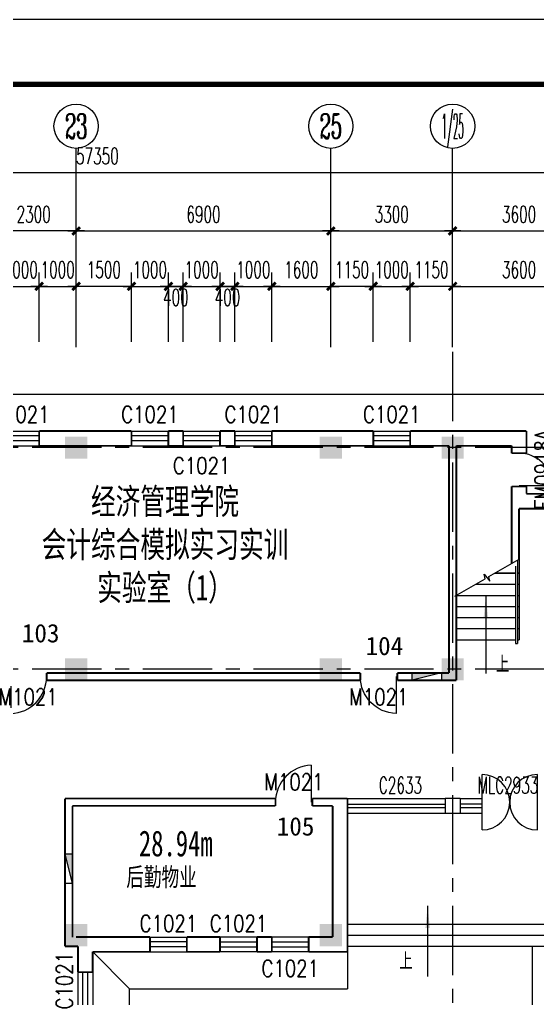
# Model space of a CAD drawing. Extents: x 2719331 to 3465925, y -270324 to -167476.
# Drawn here: x 2786752 to 2800781, y -193979 to -167476 of the extents above; entities that cross this region are included whole.
import ezdxf
from ezdxf.enums import TextEntityAlignment as Align

# ---------------------------------------------------------------- set-up
doc = ezdxf.new("R2010")
doc.units = 0
doc.header["$LTSCALE"] = 1500
doc.header["$MEASUREMENT"] = 0
doc.linetypes.add('CENTER', pattern=[2, 1.25, -0.25, 0.25, -0.25])
doc.layers.get('0').update_dxf_attribs({"linetype": 'CONTINUOUS', "lineweight": 0})
doc.layers.get('DEFPOINTS').update_dxf_attribs({"linetype": 'CONTINUOUS', "lineweight": 5})
for name, color, linetype, lineweight in [('AXIS', 7, 'CONTINUOUS', 5), ('AXIS_TEXT', 7, 'CONTINUOUS', 5), ('COLUMN', 7, 'CONTINUOUS', 5), ('DOTE', 7, 'CENTER', 5), ('P-S-TEXT', 7, 'CONTINUOUS', 5), ('PUB_DIM', 250, 'CONTINUOUS', 5), ('STAIR', 7, 'CONTINUOUS', 5), ('WALL', 7, 'CONTINUOUS', 5), ('WINDOW', 7, 'CONTINUOUS', 5), ('WINDOW_TEXT', 7, 'CONTINUOUS', 5), ('我的', 7, 'CONTINUOUS', 5), ('散水', 7, 'CONTINUOUS', 5), ('消火栓', 7, 'CONTINUOUS', 5)]:
    doc.layers.add(name, color=color, linetype=linetype, lineweight=lineweight)
doc.layers.add('中文', color=4, linetype='CONTINUOUS')
doc.layers.add('地面', color=250, linetype='CONTINUOUS')
doc.styles.add('_SIMPLEX', font='SIMPLEX.shx', dxfattribs={"width": 0.6})
doc.styles.add('COMPLEX', font='COMPLEX')
doc.styles.add('DIM_FONT', font='romans.shx', dxfattribs={"width": 0.6})
doc.styles.add('H1', font='romans.shx', dxfattribs={"width": 1.2, "bigfont": 'hztxt.shx'})
doc.styles.add('HZ4', font='SimSun.ttf', dxfattribs={"width": 0.7, "height": 700})
doc.styles.add('SIMPLEX', font='SIMPLEX.SHX', dxfattribs={"width": 0.6})
doc.styles.get("Standard").update_dxf_attribs({"font": 'SIMHEI.TTF', "height": 1.2})
doc.dimstyles.new('DIMN150', dxfattribs={"dimscale": 1.5, "dimtxt": 300, "dimasz": 1, "dimexe": 250, "dimexo": 300, "dimgap": 150, "dimtad": 1, "dimdec": 0, "dimdsep": 46, "dimtxsty": 'DIM_FONT', "dimblk": '_DIMX', "dimcen": 2.5, "dimdle": 0.3, "dimclrd": 7, "dimclre": 256, "dimclrt": 256, "dimadec": 0, "dimazin": 0, "dimtfac": 1, "dimtdec": 0, "dimtix": 1, "dimtmove": 2, "dimatfit": 3, "dimldrblk": '_DIMX', "dimfxl": 1, "dimtvp": 1, "dimtolj": 1, "dimtzin": 0, "dimlwd": -1, "dimlwe": -1, "dimarcsym": 0})

# ---------------------------------------------------------------- blocks, each defined once
blk = doc.blocks.new('_AXISO')
blk.add_circle((0, 0), 0.5)
at = {"layer": 'AXIS_TEXT', "style": 'COMPLEX', "width": 1.041667}
blk.add_attdef('A', text='', height=0.56, dxfattribs=at).set_placement((-0.25, -0.28), (0.25, -0.28), align=Align.FIT)
blk = doc.blocks.new('_DIMX')
blk.add_line((-150, 0), (150, 0))
at = {"const_width": 50}
blk.add_lwpolyline([(-70, -70), (70, 70)], dxfattribs=at)
blk = doc.blocks.new('*D1921')
at = {"layer": 'DEFPOINTS', "color": 0, "lineweight": 25}
for p in [(2795184, -173199), (2788284, -176349), (2795184, -176349)]:
    blk.add_point(p, dxfattribs=at)
at = {"layer": '我的'}
for p, q in [((2788284, -175899), (2788284, -172824)), ((2795184, -175899), (2795184, -172824))]:
    blk.add_line(p, q, dxfattribs=at)
at = {"layer": '我的', "color": 7}
blk.add_line((2788286, -173199), (2795183, -173199), dxfattribs=at)
at = {"layer": '我的', "color": 7, "xscale": 1.5, "yscale": 1.5, "zscale": 1.5, "rotation": 180}
blk.add_blockref('_DIMX', (2788284, -173199), dxfattribs=at)
at = {"layer": '我的', "color": 7, "xscale": 1.5, "yscale": 1.5, "zscale": 1.5}
blk.add_blockref('_DIMX', (2795184, -173199), dxfattribs=at)
at = {"layer": '我的', "lineweight": 0, "insert": (2791734, -172749), "char_height": 450, "attachment_point": 5, "style": 'DIM_FONT'}
blk.add_mtext('\\A1;6900', dxfattribs=at)
blk = doc.blocks.new('*D1922')
at = {"layer": 'DEFPOINTS', "color": 0, "lineweight": 25}
for p in [(2798484, -173199), (2795184, -176349), (2798484, -176349)]:
    blk.add_point(p, dxfattribs=at)
at = {"layer": '我的'}
for p, q in [((2795184, -175899), (2795184, -172824)), ((2798484, -175899), (2798484, -172824))]:
    blk.add_line(p, q, dxfattribs=at)
at = {"layer": '我的', "color": 7}
blk.add_line((2795186, -173199), (2798483, -173199), dxfattribs=at)
at = {"layer": '我的', "color": 7, "xscale": 1.5, "yscale": 1.5, "zscale": 1.5, "rotation": 180}
blk.add_blockref('_DIMX', (2795184, -173199), dxfattribs=at)
at = {"layer": '我的', "color": 7, "xscale": 1.5, "yscale": 1.5, "zscale": 1.5}
blk.add_blockref('_DIMX', (2798484, -173199), dxfattribs=at)
at = {"layer": '我的', "lineweight": 0, "insert": (2796834, -172749), "char_height": 450, "attachment_point": 5, "style": 'DIM_FONT'}
blk.add_mtext('\\A1;3300', dxfattribs=at)
blk = doc.blocks.new('*D1925')
at = {"layer": 'DEFPOINTS', "color": 0, "lineweight": 25}
for p in [(2802084, -173199), (2798484, -176349), (2802084, -176349)]:
    blk.add_point(p, dxfattribs=at)
at = {"layer": '我的'}
for p, q in [((2798484, -175899), (2798484, -172824)), ((2802084, -175899), (2802084, -172824))]:
    blk.add_line(p, q, dxfattribs=at)
at = {"layer": '我的', "color": 7}
blk.add_line((2798486, -173199), (2802083, -173199), dxfattribs=at)
at = {"layer": '我的', "color": 7, "xscale": 1.5, "yscale": 1.5, "zscale": 1.5, "rotation": 180}
blk.add_blockref('_DIMX', (2798484, -173199), dxfattribs=at)
at = {"layer": '我的', "color": 7, "xscale": 1.5, "yscale": 1.5, "zscale": 1.5}
blk.add_blockref('_DIMX', (2802084, -173199), dxfattribs=at)
at = {"layer": '我的', "lineweight": 0, "insert": (2800284, -172749), "char_height": 450, "attachment_point": 5, "style": 'DIM_FONT'}
blk.add_mtext('\\A1;3600', dxfattribs=at)
blk = doc.blocks.new('*D1929')
at = {"layer": 'DEFPOINTS', "color": 0, "lineweight": 25}
for p in [(2817534, -171620), (2817534, -175965), (2760184, -176190)]:
    blk.add_point(p, dxfattribs=at)
at = {"layer": '我的'}
for p, q in [((2760184, -175740), (2760184, -171245)), ((2817534, -175515), (2817534, -171245))]:
    blk.add_line(p, q, dxfattribs=at)
at = {"layer": '我的', "color": 7}
blk.add_line((2760186, -171620), (2817533, -171620), dxfattribs=at)
at = {"layer": '我的', "color": 7, "xscale": 1.5, "yscale": 1.5, "zscale": 1.5, "rotation": 180}
blk.add_blockref('_DIMX', (2760184, -171620), dxfattribs=at)
at = {"layer": '我的', "color": 7, "xscale": 1.5, "yscale": 1.5, "zscale": 1.5}
blk.add_blockref('_DIMX', (2817534, -171620), dxfattribs=at)
at = {"layer": '我的', "lineweight": 0, "insert": (2788859, -171170), "char_height": 450, "attachment_point": 5, "style": 'DIM_FONT'}
blk.add_mtext('\\A1;57350', dxfattribs=at)
blk = doc.blocks.new('_FZH')
blk.add_solid([(0.5, -0.5), (-0.5, -0.5), (0.5, 0.5), (-0.5, 0.5)])
blk = doc.blocks.new('_ARROW')
blk.add_solid([(0, 0), (-1, 0.1), (-1, -0.1)])
blk = doc.blocks.new('M_A2ZXL')
blk.add_line((-0.472, 0), (-0.472, -1))
blk.add_arc((-0.5, 0), 1, 271.6231, 0)
blk = doc.blocks.new('_WBLK')
for p, q in [((-0.5, 0.5), (0.5, 0.5)), ((0.5, 0.167), (-0.5, 0.167)), ((0.5, -0.167), (-0.5, -0.167)), ((-0.5, -0.5), (0.5, -0.5))]:
    blk.add_line(p, q)
at = {"layer": 'WINDOW_TEXT', "style": 'SIMPLEX', "flags": 9}
blk.add_attdef('A', text='', height=1, dxfattribs=at).set_placement((0, 1.5), align=Align.MIDDLE)
blk = doc.blocks.new('*D903')
at = {"layer": 'DEFPOINTS', "color": 0, "lineweight": 25}
for p in [(2787284, -174699), (2786284, -176649), (2787284, -176649)]:
    blk.add_point(p, dxfattribs=at)
at = {"layer": '我的'}
for p, q in [((2786284, -176199), (2786284, -174324)), ((2787284, -176199), (2787284, -174324))]:
    blk.add_line(p, q, dxfattribs=at)
at = {"layer": '我的', "color": 7}
for p, q in [((2786283, -174699), (2786281, -174699)), ((2786284, -174699), (2787284, -174699)), ((2787286, -174699), (2787287, -174699))]:
    blk.add_line(p, q, dxfattribs=at)
at = {"layer": '我的', "color": 7, "xscale": 1.5, "yscale": 1.5, "zscale": 1.5}
blk.add_blockref('_DIMX', (2786284, -174699), dxfattribs=at)
at = {"layer": '我的', "color": 7, "xscale": 1.5, "yscale": 1.5, "zscale": 1.5, "rotation": 180}
blk.add_blockref('_DIMX', (2787284, -174699), dxfattribs=at)
at = {"layer": '我的', "lineweight": 0, "insert": (2786784, -174249), "char_height": 450, "attachment_point": 5, "style": 'DIM_FONT'}
blk.add_mtext('\\A1;1000', dxfattribs=at)
blk = doc.blocks.new('*D904')
at = {"layer": 'DEFPOINTS', "color": 0, "lineweight": 25}
for p in [(2788284, -174699), (2787284, -176649), (2788284, -176649)]:
    blk.add_point(p, dxfattribs=at)
at = {"layer": '我的'}
for p, q in [((2787284, -176199), (2787284, -174324)), ((2788284, -176199), (2788284, -174324))]:
    blk.add_line(p, q, dxfattribs=at)
at = {"layer": '我的', "color": 7}
for p, q in [((2787283, -174699), (2787281, -174699)), ((2787284, -174699), (2788284, -174699)), ((2788286, -174699), (2788287, -174699))]:
    blk.add_line(p, q, dxfattribs=at)
at = {"layer": '我的', "color": 7, "xscale": 1.5, "yscale": 1.5, "zscale": 1.5}
blk.add_blockref('_DIMX', (2787284, -174699), dxfattribs=at)
at = {"layer": '我的', "color": 7, "xscale": 1.5, "yscale": 1.5, "zscale": 1.5, "rotation": 180}
blk.add_blockref('_DIMX', (2788284, -174699), dxfattribs=at)
at = {"layer": '我的', "lineweight": 0, "insert": (2787784, -174249), "char_height": 450, "attachment_point": 5, "style": 'DIM_FONT'}
blk.add_mtext('\\A1;1000', dxfattribs=at)
blk = doc.blocks.new('*D905')
at = {"layer": 'DEFPOINTS', "color": 0, "lineweight": 25}
for p in [(2790784, -174699), (2789784, -176649), (2790784, -176649)]:
    blk.add_point(p, dxfattribs=at)
at = {"layer": '我的'}
for p, q in [((2789784, -176199), (2789784, -174324)), ((2790784, -176199), (2790784, -174324))]:
    blk.add_line(p, q, dxfattribs=at)
at = {"layer": '我的', "color": 7}
for p, q in [((2789783, -174699), (2789781, -174699)), ((2789784, -174699), (2790784, -174699)), ((2790786, -174699), (2790787, -174699))]:
    blk.add_line(p, q, dxfattribs=at)
at = {"layer": '我的', "color": 7, "xscale": 1.5, "yscale": 1.5, "zscale": 1.5}
blk.add_blockref('_DIMX', (2789784, -174699), dxfattribs=at)
at = {"layer": '我的', "color": 7, "xscale": 1.5, "yscale": 1.5, "zscale": 1.5, "rotation": 180}
blk.add_blockref('_DIMX', (2790784, -174699), dxfattribs=at)
at = {"layer": '我的', "lineweight": 0, "insert": (2790284, -174249), "char_height": 450, "attachment_point": 5, "style": 'DIM_FONT'}
blk.add_mtext('\\A1;1000', dxfattribs=at)
blk = doc.blocks.new('*D906')
at = {"layer": 'DEFPOINTS', "color": 0, "lineweight": 25}
for p in [(2791184, -174699), (2790784, -176649), (2791184, -176649)]:
    blk.add_point(p, dxfattribs=at)
at = {"layer": '我的'}
for p, q in [((2790784, -176199), (2790784, -174324)), ((2791184, -176199), (2791184, -174324))]:
    blk.add_line(p, q, dxfattribs=at)
at = {"layer": '我的', "color": 7}
for p, q in [((2790783, -174699), (2790781, -174699)), ((2790784, -174699), (2791184, -174699)), ((2791186, -174699), (2791187, -174699))]:
    blk.add_line(p, q, dxfattribs=at)
at = {"layer": '我的', "color": 7, "xscale": 1.5, "yscale": 1.5, "zscale": 1.5}
blk.add_blockref('_DIMX', (2790784, -174699), dxfattribs=at)
at = {"layer": '我的', "color": 7, "xscale": 1.5, "yscale": 1.5, "zscale": 1.5, "rotation": 180}
blk.add_blockref('_DIMX', (2791184, -174699), dxfattribs=at)
at = {"layer": '我的', "lineweight": 0, "insert": (2790984, -174999), "char_height": 450, "attachment_point": 5, "style": 'DIM_FONT'}
blk.add_mtext('\\A1;400', dxfattribs=at)
blk = doc.blocks.new('*D907')
at = {"layer": 'DEFPOINTS', "color": 0, "lineweight": 25}
for p in [(2792184, -174699), (2791184, -176649), (2792184, -176649)]:
    blk.add_point(p, dxfattribs=at)
at = {"layer": '我的'}
for p, q in [((2791184, -176199), (2791184, -174324)), ((2792184, -176199), (2792184, -174324))]:
    blk.add_line(p, q, dxfattribs=at)
at = {"layer": '我的', "color": 7}
for p, q in [((2791183, -174699), (2791181, -174699)), ((2791184, -174699), (2792184, -174699)), ((2792186, -174699), (2792187, -174699))]:
    blk.add_line(p, q, dxfattribs=at)
at = {"layer": '我的', "color": 7, "xscale": 1.5, "yscale": 1.5, "zscale": 1.5}
blk.add_blockref('_DIMX', (2791184, -174699), dxfattribs=at)
at = {"layer": '我的', "color": 7, "xscale": 1.5, "yscale": 1.5, "zscale": 1.5, "rotation": 180}
blk.add_blockref('_DIMX', (2792184, -174699), dxfattribs=at)
at = {"layer": '我的', "lineweight": 0, "insert": (2791684, -174249), "char_height": 450, "attachment_point": 5, "style": 'DIM_FONT'}
blk.add_mtext('\\A1;1000', dxfattribs=at)
blk = doc.blocks.new('*D908')
at = {"layer": 'DEFPOINTS', "color": 0, "lineweight": 25}
for p in [(2792584, -174699), (2792184, -176649), (2792584, -176649)]:
    blk.add_point(p, dxfattribs=at)
at = {"layer": '我的'}
for p, q in [((2792184, -176199), (2792184, -174324)), ((2792584, -176199), (2792584, -174324))]:
    blk.add_line(p, q, dxfattribs=at)
at = {"layer": '我的', "color": 7}
for p, q in [((2792183, -174699), (2792181, -174699)), ((2792184, -174699), (2792584, -174699)), ((2792586, -174699), (2792587, -174699))]:
    blk.add_line(p, q, dxfattribs=at)
at = {"layer": '我的', "color": 7, "xscale": 1.5, "yscale": 1.5, "zscale": 1.5}
blk.add_blockref('_DIMX', (2792184, -174699), dxfattribs=at)
at = {"layer": '我的', "color": 7, "xscale": 1.5, "yscale": 1.5, "zscale": 1.5, "rotation": 180}
blk.add_blockref('_DIMX', (2792584, -174699), dxfattribs=at)
at = {"layer": '我的', "lineweight": 0, "insert": (2792384, -174999), "char_height": 450, "attachment_point": 5, "style": 'DIM_FONT'}
blk.add_mtext('\\A1;400', dxfattribs=at)
blk = doc.blocks.new('*D909')
at = {"layer": 'DEFPOINTS', "color": 0, "lineweight": 25}
for p in [(2793584, -174699), (2792584, -176649), (2793584, -176649)]:
    blk.add_point(p, dxfattribs=at)
at = {"layer": '我的'}
for p, q in [((2792584, -176199), (2792584, -174324)), ((2793584, -176199), (2793584, -174324))]:
    blk.add_line(p, q, dxfattribs=at)
at = {"layer": '我的', "color": 7}
for p, q in [((2792583, -174699), (2792581, -174699)), ((2792584, -174699), (2793584, -174699)), ((2793586, -174699), (2793587, -174699))]:
    blk.add_line(p, q, dxfattribs=at)
at = {"layer": '我的', "color": 7, "xscale": 1.5, "yscale": 1.5, "zscale": 1.5}
blk.add_blockref('_DIMX', (2792584, -174699), dxfattribs=at)
at = {"layer": '我的', "color": 7, "xscale": 1.5, "yscale": 1.5, "zscale": 1.5, "rotation": 180}
blk.add_blockref('_DIMX', (2793584, -174699), dxfattribs=at)
at = {"layer": '我的', "lineweight": 0, "insert": (2793084, -174249), "char_height": 450, "attachment_point": 5, "style": 'DIM_FONT'}
blk.add_mtext('\\A1;1000', dxfattribs=at)
blk = doc.blocks.new('*D910')
at = {"layer": 'DEFPOINTS', "color": 0, "lineweight": 25}
for p in [(2795184, -174699), (2793584, -176649), (2795184, -176649)]:
    blk.add_point(p, dxfattribs=at)
at = {"layer": '我的'}
for p, q in [((2793584, -176199), (2793584, -174324)), ((2795184, -176199), (2795184, -174324))]:
    blk.add_line(p, q, dxfattribs=at)
at = {"layer": '我的', "color": 7}
blk.add_line((2793586, -174699), (2795183, -174699), dxfattribs=at)
at = {"layer": '我的', "color": 7, "xscale": 1.5, "yscale": 1.5, "zscale": 1.5, "rotation": 180}
blk.add_blockref('_DIMX', (2793584, -174699), dxfattribs=at)
at = {"layer": '我的', "color": 7, "xscale": 1.5, "yscale": 1.5, "zscale": 1.5}
blk.add_blockref('_DIMX', (2795184, -174699), dxfattribs=at)
at = {"layer": '我的', "lineweight": 0, "insert": (2794384, -174249), "char_height": 450, "attachment_point": 5, "style": 'DIM_FONT'}
blk.add_mtext('\\A1;1600', dxfattribs=at)
blk = doc.blocks.new('*D911')
at = {"layer": 'DEFPOINTS', "color": 0, "lineweight": 25}
for p in [(2797334, -174699), (2796334, -176649), (2797334, -176649)]:
    blk.add_point(p, dxfattribs=at)
at = {"layer": '我的'}
for p, q in [((2796334, -176199), (2796334, -174324)), ((2797334, -176199), (2797334, -174324))]:
    blk.add_line(p, q, dxfattribs=at)
at = {"layer": '我的', "color": 7}
for p, q in [((2796333, -174699), (2796331, -174699)), ((2796334, -174699), (2797334, -174699)), ((2797336, -174699), (2797337, -174699))]:
    blk.add_line(p, q, dxfattribs=at)
at = {"layer": '我的', "color": 7, "xscale": 1.5, "yscale": 1.5, "zscale": 1.5}
blk.add_blockref('_DIMX', (2796334, -174699), dxfattribs=at)
at = {"layer": '我的', "color": 7, "xscale": 1.5, "yscale": 1.5, "zscale": 1.5, "rotation": 180}
blk.add_blockref('_DIMX', (2797334, -174699), dxfattribs=at)
at = {"layer": '我的', "lineweight": 0, "insert": (2796834, -174249), "char_height": 450, "attachment_point": 5, "style": 'DIM_FONT'}
blk.add_mtext('\\A1;1000', dxfattribs=at)
blk = doc.blocks.new('*D912')
at = {"layer": 'DEFPOINTS', "color": 0, "lineweight": 25}
for p in [(2802084, -174699), (2798484, -176649), (2802084, -176649)]:
    blk.add_point(p, dxfattribs=at)
at = {"layer": '我的'}
for p, q in [((2798484, -176199), (2798484, -174324)), ((2802084, -176199), (2802084, -174324))]:
    blk.add_line(p, q, dxfattribs=at)
at = {"layer": '我的', "color": 7}
blk.add_line((2798486, -174699), (2802083, -174699), dxfattribs=at)
at = {"layer": '我的', "color": 7, "xscale": 1.5, "yscale": 1.5, "zscale": 1.5, "rotation": 180}
blk.add_blockref('_DIMX', (2798484, -174699), dxfattribs=at)
at = {"layer": '我的', "color": 7, "xscale": 1.5, "yscale": 1.5, "zscale": 1.5}
blk.add_blockref('_DIMX', (2802084, -174699), dxfattribs=at)
at = {"layer": '我的', "lineweight": 0, "insert": (2800284, -174249), "char_height": 450, "attachment_point": 5, "style": 'DIM_FONT'}
blk.add_mtext('\\A1;3600', dxfattribs=at)
blk = doc.blocks.new('A$C68C06AB7')
at = {"layer": '消火栓'}
blk.add_hatch(color=256, dxfattribs=at).paths.add_polyline_path([(800, 200), (0, 200), (800, 0)])
blk.add_line((0, 200), (800, 0), dxfattribs=at)
blk.add_lwpolyline([(0, 200), (0, 0), (800, 0), (800, 200)], close=True, dxfattribs=at)
blk = doc.blocks.new('*D1483')
at = {"layer": 'DEFPOINTS', "color": 0, "lineweight": 25}
for p in [(2788284, -174699), (2788284, -176649), (2789784, -176649)]:
    blk.add_point(p, dxfattribs=at)
at = {"layer": '我的'}
for p, q in [((2788284, -176199), (2788284, -174324)), ((2789784, -176199), (2789784, -174324))]:
    blk.add_line(p, q, dxfattribs=at)
at = {"layer": '我的', "color": 7}
blk.add_line((2789783, -174699), (2788286, -174699), dxfattribs=at)
at = {"layer": '我的', "color": 7, "xscale": 1.5, "yscale": 1.5, "zscale": 1.5, "rotation": 180}
blk.add_blockref('_DIMX', (2788284, -174699), dxfattribs=at)
at = {"layer": '我的', "color": 7, "xscale": 1.5, "yscale": 1.5, "zscale": 1.5}
blk.add_blockref('_DIMX', (2789784, -174699), dxfattribs=at)
at = {"layer": '我的', "lineweight": 0, "insert": (2789034, -174249), "char_height": 450, "attachment_point": 5, "style": 'DIM_FONT'}
blk.add_mtext('\\A1;1500', dxfattribs=at)
blk = doc.blocks.new('*D1484')
at = {"layer": 'DEFPOINTS', "color": 0, "lineweight": 25}
for p in [(2795184, -174699), (2795184, -176649), (2796334, -176649)]:
    blk.add_point(p, dxfattribs=at)
at = {"layer": '我的'}
for p, q in [((2795184, -176199), (2795184, -174324)), ((2796334, -176199), (2796334, -174324))]:
    blk.add_line(p, q, dxfattribs=at)
at = {"layer": '我的', "color": 7}
for p, q in [((2795183, -174699), (2795181, -174699)), ((2796334, -174699), (2795184, -174699)), ((2796336, -174699), (2796337, -174699))]:
    blk.add_line(p, q, dxfattribs=at)
at = {"layer": '我的', "color": 7, "xscale": 1.5, "yscale": 1.5, "zscale": 1.5}
blk.add_blockref('_DIMX', (2795184, -174699), dxfattribs=at)
at = {"layer": '我的', "color": 7, "xscale": 1.5, "yscale": 1.5, "zscale": 1.5, "rotation": 180}
blk.add_blockref('_DIMX', (2796334, -174699), dxfattribs=at)
at = {"layer": '我的', "lineweight": 0, "insert": (2795759, -174249), "char_height": 450, "attachment_point": 5, "style": 'DIM_FONT'}
blk.add_mtext('\\A1;1150', dxfattribs=at)
blk = doc.blocks.new('*D1485')
at = {"layer": 'DEFPOINTS', "color": 0, "lineweight": 25}
for p in [(2797334, -174699), (2797334, -176649), (2798484, -176649)]:
    blk.add_point(p, dxfattribs=at)
at = {"layer": '我的'}
for p, q in [((2797334, -176199), (2797334, -174324)), ((2798484, -176199), (2798484, -174324))]:
    blk.add_line(p, q, dxfattribs=at)
at = {"layer": '我的', "color": 7}
for p, q in [((2797333, -174699), (2797331, -174699)), ((2798484, -174699), (2797334, -174699)), ((2798486, -174699), (2798487, -174699))]:
    blk.add_line(p, q, dxfattribs=at)
at = {"layer": '我的', "color": 7, "xscale": 1.5, "yscale": 1.5, "zscale": 1.5}
blk.add_blockref('_DIMX', (2797334, -174699), dxfattribs=at)
at = {"layer": '我的', "color": 7, "xscale": 1.5, "yscale": 1.5, "zscale": 1.5, "rotation": 180}
blk.add_blockref('_DIMX', (2798484, -174699), dxfattribs=at)
at = {"layer": '我的', "lineweight": 0, "insert": (2797909, -174249), "char_height": 450, "attachment_point": 5, "style": 'DIM_FONT'}
blk.add_mtext('\\A1;1150', dxfattribs=at)
blk = doc.blocks.new('*D1491')
at = {"layer": 'DEFPOINTS', "color": 0, "lineweight": 25}
for p in [(2785984, -173199), (2785984, -176349), (2788284, -176349)]:
    blk.add_point(p, dxfattribs=at)
at = {"layer": '我的'}
for p, q in [((2785984, -175899), (2785984, -172824)), ((2788284, -175899), (2788284, -172824))]:
    blk.add_line(p, q, dxfattribs=at)
at = {"layer": '我的', "color": 7}
blk.add_line((2788283, -173199), (2785986, -173199), dxfattribs=at)
at = {"layer": '我的', "color": 7, "xscale": 1.5, "yscale": 1.5, "zscale": 1.5, "rotation": 180}
blk.add_blockref('_DIMX', (2785984, -173199), dxfattribs=at)
at = {"layer": '我的', "color": 7, "xscale": 1.5, "yscale": 1.5, "zscale": 1.5}
blk.add_blockref('_DIMX', (2788284, -173199), dxfattribs=at)
at = {"layer": '我的', "lineweight": 0, "insert": (2787134, -172749), "char_height": 450, "attachment_point": 5, "style": 'DIM_FONT'}
blk.add_mtext('\\A1;2300', dxfattribs=at)

msp = doc.modelspace()

# ---------------------------------------------------------------- linework, layer by layer
at = {"lineweight": 0}
for p, q in [((2799281.1, -189416.3), (2799281.1, -187916.3)), ((2800781.1, -189416.3), (2800781.1, -187916.3)), ((2795634, -188566.3), (2798284, -188566.3)), ((2798284, -188728.7), (2795634, -188728.7)), ((2798284, -188818.3), (2795634, -188818.3)), ((2795634, -188966.3), (2798284, -188966.3))]:
    msp.add_line(p, q, dxfattribs=at)
for centre, start, end in [((2799281.1, -188666.3), 270, 90), ((2800781.1, -188666.3), 90, 270)]:
    msp.add_arc(centre, 750, start, end, dxfattribs=at)
at = {"layer": 'AXIS', "color": 250}
msp.add_lwpolyline([(2719330.9, -167476.4), (2719330.9, -268789.8), (2856051.4, -268789.8), (2856051.4, -167476.4)], close=True, dxfattribs=at)
at = {"layer": 'AXIS', "color": 0, "const_width": 140.2}
msp.add_lwpolyline([(2721083.7, -169229.2), (2721083.7, -267037), (2854298.6, -267037), (2854298.6, -169229.2)], close=True, dxfattribs=at)
at = {"layer": 'DEFPOINTS', "linetype": 'ByBlock', "lineweight": 0}
for p in [(2796940.1, -188566.3), (2797440.2, -188566.3)]:
    msp.add_point(p, dxfattribs=at)
at = {"layer": 'DOTE', "lineweight": 0}
for p, q in [((2798484.1, -176471.8), (2798484.1, -215338.3)), ((2824967.9, -179066.3), (2754830.3, -179066.3)), ((2824967.9, -185066.3), (2754830.3, -185066.3))]:
    msp.add_line(p, q, dxfattribs=at)
at = {"layer": 'PUB_DIM', "lineweight": 0}
for points in [[(2799383.8, -183066.3), (2799383.8, -185181.4)], [(2797806.7, -191468.1), (2797806.7, -193383.3)]]:
    msp.add_lwpolyline(points, dxfattribs=at)
at = {"layer": 'STAIR', "lineweight": 0}
for p, q in [((2799465.8, -182557.2), (2800286.9, -182083.2)), ((2800183.6, -182276.9), (2800183.6, -184366.3)), ((2800243.6, -182108.2), (2800243.6, -184366.3)), ((2800283.6, -182085.1), (2800283.6, -184266.3)), ((2799361.8, -182617.2), (2799336.5, -182493.3)), ((2799336.5, -182493.3), (2799491.1, -182681.1)), ((2799491.1, -182681.1), (2799465.8, -182557.2)), ((2798540.7, -183091.3), (2799361.8, -182617.2)), ((2799103.7, -182766.3), (2800183.6, -182766.3)), ((2800243.6, -182766.3), (2800283.6, -182766.3)), ((2798584, -183066.3), (2800183.6, -183066.3)), ((2800243.6, -183066.3), (2800283.6, -183066.3)), ((2798584, -183366.3), (2800183.6, -183366.3)), ((2800243.6, -183366.3), (2800283.6, -183366.3)), ((2798584, -183666.3), (2800183.6, -183666.3)), ((2800243.6, -183666.3), (2800283.6, -183666.3)), ((2798584, -183966.3), (2800183.6, -183966.3)), ((2800243.6, -183966.3), (2800283.6, -183966.3)), ((2798584, -184266.3), (2800183.6, -184266.3)), ((2800183.6, -184366.3), (2800243.6, -184366.3)), ((2800243.6, -184266.3), (2800283.6, -184266.3)), ((2795634, -191966.3), (2801634, -191966.3)), ((2795634, -192266.3), (2801634, -192266.3)), ((2795634, -192566.3), (2801634, -192566.3))]:
    msp.add_line(p, q, dxfattribs=at)
at = {"layer": 'STAIR', "lineweight": 0, "const_width": 50}
for points in [[(2799623.3, -182466.3), (2800183.6, -182466.3)], [(2800243.6, -182466.3), (2800283.6, -182466.3)]]:
    msp.add_lwpolyline(points, dxfattribs=at)
at = {"layer": 'WALL', "lineweight": 0}
for p, q in [((2798684, -188566.3), (2798284, -188566.3)), ((2798284, -188566.3), (2798284, -188966.3)), ((2798284, -188566.3), (2798284, -188966.3)), ((2798684, -188566.3), (2798684, -188966.3)), ((2798284, -188966.3), (2798684, -188966.3))]:
    msp.add_line(p, q, dxfattribs=at)
at = {"layer": 'WALL', "lineweight": 0, "const_width": 50}
for points in [[(2789784, -178616.3), (2787284, -178616.3)], [(2787284, -178616.3), (2787284, -179016.3)], [(2789784, -178616.3), (2789784, -179016.3)], [(2791184, -178616.3), (2790784, -178616.3)], [(2791184, -178616.3), (2790784, -178616.3)], [(2790784, -178616.3), (2790784, -179016.3)], [(2791184, -178616.3), (2791184, -179016.3)], [(2792584, -178616.3), (2792184, -178616.3)], [(2792584, -178616.3), (2792184, -178616.3)], [(2792184, -178616.3), (2792184, -179016.3)], [(2792584, -178616.3), (2792584, -179016.3)], [(2796334, -178616.3), (2793584, -178616.3)], [(2793584, -178616.3), (2793584, -179016.3)], [(2796334, -178616.3), (2796334, -179016.3)], [(2800484, -178616.3), (2797334, -178616.3)], [(2797334, -178616.3), (2797334, -179016.3)], [(2800484, -179216.3), (2800484, -178616.3)], [(2789784, -179016.3), (2787284, -179016.3)], [(2791184, -179016.3), (2790784, -179016.3)], [(2791184, -179016.3), (2790784, -179016.3)], [(2792584, -179016.3), (2792184, -179016.3)], [(2792584, -179016.3), (2792184, -179016.3)], [(2796334, -179016.3), (2793584, -179016.3)], [(2794984, -179016.3), (2793584, -179016.3)], [(2798384, -179016.3), (2797334, -179016.3)], [(2798384, -179016.3), (2798384, -185166.3)], [(2800084, -179016.3), (2798584, -179016.3)], [(2798584, -179016.3), (2798584, -185366.3)], [(2800084, -179216.3), (2800084, -179016.3)], [(2800484, -179216.3), (2800084, -179216.3)], [(2800484, -180116.3), (2800084, -180116.3)], [(2800084, -182200.3), (2800084, -180116.3)], [(2800484, -180316.3), (2800484, -180116.3)], [(2800484, -180316.3), (2801784, -180316.3)], [(2800284, -180716.3), (2801984, -180716.3)], [(2800284, -180716.3), (2800284, -182084.8)], [(2787484, -185166.3), (2787484, -185366.3)], [(2787484, -185166.3), (2795984, -185166.3)], [(2795984, -185166.3), (2795984, -185366.3)], [(2796984, -185166.3), (2796984, -185366.3)], [(2796984, -185166.3), (2798384, -185166.3)], [(2795984, -185366.3), (2787484, -185366.3)], [(2798584, -185366.3), (2796984, -185366.3)], [(2787984, -188566.3), (2793684, -188566.3)], [(2787984, -188572.3), (2787984, -192566.3)], [(2793684, -188565.4), (2793684, -188766.3)], [(2794684, -188565.4), (2794684, -188766.3)], [(2795634, -188566.3), (2794684, -188566.3)], [(2795634, -188566.3), (2795634, -188966.3)], [(2795634, -188566.3), (2795634, -192716)], [(2788184, -188766.3), (2793684, -188766.3)], [(2788184, -188772.3), (2788184, -192322)], [(2794684, -188766.3), (2795234, -188766.3)], [(2795234, -188766.3), (2795234, -192316)], [(2790284, -192316), (2788284, -192316)], [(2790284, -192716), (2790284, -192316)], [(2792184, -192316), (2791284, -192316)], [(2791284, -192716), (2791284, -192316)], [(2792184, -192316), (2791284, -192316)], [(2792184, -192716), (2792184, -192316)], [(2793584, -192316), (2793184, -192316)], [(2793184, -192716), (2793184, -192316)], [(2793584, -192316), (2793184, -192316)], [(2793584, -192716), (2793584, -192316)], [(2794584, -192716), (2794584, -192316)], [(2795234, -192316), (2794584, -192316)], [(2788334, -192566.3), (2787984, -192566.3)], [(2788334, -192566.3), (2788334, -193266.3)], [(2790284, -192716), (2788734, -192716)], [(2788734, -192716), (2788734, -193266.3)], [(2792184, -192716), (2791284, -192716)], [(2791284, -192716), (2792184, -192716)], [(2793584, -192716), (2793184, -192716)], [(2793184, -192716), (2793584, -192716)], [(2795634, -192716), (2794584, -192716)], [(2788734, -193266.3), (2788334, -193266.3)]]:
    msp.add_lwpolyline(points, dxfattribs=at)
at = {"layer": 'WINDOW', "lineweight": 0}
for p, q in [((2798684, -188566.3), (2799281.1, -188566.3)), ((2799281.1, -188715.3), (2798684, -188715.3)), ((2799281.1, -188820), (2798684, -188820)), ((2798684, -188966.3), (2799281.1, -188966.3))]:
    msp.add_line(p, q, dxfattribs=at)
at = {"layer": '我的', "lineweight": 0}
for p, q in [((2788284.5, -176348.7), (2788284.4, -170963)), ((2795184.5, -176348.7), (2795184.4, -170963)), ((2798484.5, -176348.7), (2798484.4, -170963))]:
    msp.add_line(p, q, dxfattribs=at)
at = {"layer": '散水', "lineweight": 0}
for p, q in [((2789734, -193716), (2788734, -192716)), ((2795634, -192716), (2795634, -193716))]:
    msp.add_line(p, q, dxfattribs=at)
for points in [[(2778134, -185516.3), (2778134, -177616.3), (2809834, -177616.3), (2809834, -178616.3)], [(2800634, -192566.3), (2800634, -212566.3), (2795584, -212566.3), (2795584.1, -208966.3), (2789734, -208966.3), (2789734, -208966.3), (2789734, -193716), (2795634, -193716)]]:
    msp.add_lwpolyline(points, dxfattribs=at)

# ---------------------------------------------------------------- block references
at = {"layer": 'AXIS', "lineweight": 0}
ref = msp.add_blockref('_AXISO', (2788284.4, -170363), dxfattribs=dict(at, xscale=1200, yscale=1200, zscale=1200))
ref.add_attrib('A', '23', dxfattribs={"layer": 'AXIS_TEXT', "height": 672, "style": 'COMPLEX', "width": 0.551471}).set_placement((2787984.4, -170699), (2788584.4, -170699), align=Align.FIT)
ref = msp.add_blockref('_AXISO', (2795184.4, -170363), dxfattribs=dict(at, xscale=1200, yscale=1200, zscale=1200))
ref.add_attrib('A', '25', dxfattribs={"layer": 'AXIS_TEXT', "height": 672, "style": 'COMPLEX', "width": 0.551471}).set_placement((2794884.4, -170699), (2795484.4, -170699), align=Align.FIT)
ref = msp.add_blockref('_AXISO', (2798484.4, -170363), dxfattribs=dict(at, xscale=1200, yscale=1200, zscale=1200))
ref.add_attrib('A', '1/25', dxfattribs={"layer": 'AXIS_TEXT', "height": 672, "style": 'COMPLEX', "width": 0.264085}).set_placement((2798184.4, -170699), (2798784.4, -170699), align=Align.FIT)
at = {"layer": 'COLUMN', "lineweight": 0, "xscale": 600, "yscale": 600, "zscale": 600}
for p in [(2788284, -179066.3), (2795184, -179066.3), (2798484, -179066.3), (2788284, -185066.3), (2795184, -185066.3), (2798484, -185066.3), (2798484, -185066.3), (2788284, -192266.3), (2795184, -192266.3)]:
    msp.add_blockref('_FZH', p, dxfattribs=at)
at = {"layer": 'PUB_DIM', "lineweight": 0, "xscale": 600, "yscale": 600, "zscale": 600, "rotation": 90}
for p in [(2799383.8, -183066.3), (2797806.3, -191468.1), (2797806.7, -191468.1)]:
    msp.add_blockref('_ARROW', p, dxfattribs=at)
at = {"layer": 'WINDOW', "lineweight": 0}
ref = msp.add_blockref('_WBLK', (2786784, -178816.3), dxfattribs=dict(at, xscale=1000, yscale=399.999105035793, zscale=1000))
ref.add_attrib('A', 'C1021', dxfattribs={"layer": 'WINDOW_TEXT', "height": 450, "style": '_SIMPLEX', "width": 0.8, "flags": 8}).set_placement((2786784, -178166.3), align=Align.MIDDLE)
ref = msp.add_blockref('_WBLK', (2790284, -178816.3), dxfattribs=dict(at, xscale=1000, yscale=399.999105035793, zscale=1000))
ref.add_attrib('A', 'C1021', dxfattribs={"layer": 'WINDOW_TEXT', "height": 450, "style": '_SIMPLEX', "width": 0.8, "flags": 8}).set_placement((2790284, -178166.3), align=Align.MIDDLE)
ref = msp.add_blockref('_WBLK', (2793084, -178816.3), dxfattribs=dict(at, xscale=1000, yscale=399.999105035793, zscale=1000))
ref.add_attrib('A', 'C1021', dxfattribs={"layer": 'WINDOW_TEXT', "height": 450, "style": '_SIMPLEX', "width": 0.8, "flags": 8}).set_placement((2793084, -178166.3), align=Align.MIDDLE)
ref = msp.add_blockref('_WBLK', (2796834, -178816.3), dxfattribs=dict(at, xscale=1000, yscale=399.999105035793, zscale=1000))
ref.add_attrib('A', 'C1021', dxfattribs={"layer": 'WINDOW_TEXT', "height": 450, "style": '_SIMPLEX', "width": 0.8, "flags": 8}).set_placement((2796834, -178166.3), align=Align.MIDDLE)
ref = msp.add_blockref('_WBLK', (2791684, -178816.3), dxfattribs=dict(at, xscale=1000, yscale=399.999105035793, zscale=1000))
ref.add_attrib('A', 'C1021', dxfattribs={"layer": 'WINDOW_TEXT', "height": 450, "style": '_SIMPLEX', "width": 0.8, "flags": 8}).set_placement((2791684, -179554.5), align=Align.MIDDLE)
ref = msp.add_blockref('M_A2ZXL', (2800284, -179666.3), dxfattribs=dict(at, xscale=-900, yscale=-900, zscale=900, rotation=270))
ref.add_attrib('A', 'FM0918A', dxfattribs={"layer": 'WINDOW_TEXT', "height": 450, "rotation": 90, "style": '_SIMPLEX', "width": 0.8, "flags": 8}).set_placement((2800934, -179666.3), align=Align.MIDDLE)
ref = msp.add_blockref('M_A2ZXL', (2786984, -185266.3), dxfattribs=dict(at, xscale=-1000, yscale=-1000, zscale=1000, rotation=180))
ref.add_attrib('A', 'M1021', dxfattribs={"layer": 'WINDOW_TEXT', "height": 450, "style": '_SIMPLEX', "width": 0.8, "flags": 8}).set_placement((2786984, -185816.3), align=Align.MIDDLE)
ref = msp.add_blockref('M_A2ZXL', (2796484, -185266.3), dxfattribs=dict(at, xscale=1000, yscale=-1000, zscale=1000, rotation=180))
ref.add_attrib('A', 'M1021', dxfattribs={"layer": 'WINDOW_TEXT', "height": 450, "style": '_SIMPLEX', "width": 0.8, "flags": 8}).set_placement((2796484, -185816.3), align=Align.MIDDLE)
ref = msp.add_blockref('M_A2ZXL', (2794184, -188666.3), dxfattribs=dict(at, xscale=-1000, yscale=-1000, zscale=1000))
ref.add_attrib('A', 'M1021', dxfattribs={"layer": 'WINDOW_TEXT', "height": 450, "style": '_SIMPLEX', "width": 0.8, "flags": 8}).set_placement((2794184, -188116.3), align=Align.MIDDLE)
ref = msp.add_blockref('_WBLK', (2790784, -192516), dxfattribs=dict(at, xscale=-1000, yscale=400.000000053551, zscale=1000, rotation=180))
ref.add_attrib('A', 'C1021', dxfattribs={"layer": 'WINDOW_TEXT', "height": 450, "style": '_SIMPLEX', "width": 0.8, "flags": 8}).set_placement((2790784, -191949.7), align=Align.MIDDLE)
ref = msp.add_blockref('_WBLK', (2792684, -192516), dxfattribs=dict(at, xscale=1000, yscale=400.000000053551, zscale=1000, rotation=180))
ref.add_attrib('A', 'C1021', dxfattribs={"layer": 'WINDOW_TEXT', "height": 450, "style": '_SIMPLEX', "width": 0.8, "flags": 8}).set_placement((2792684, -191949.7), align=Align.MIDDLE)
ref = msp.add_blockref('_WBLK', (2794084, -192516), dxfattribs=dict(at, xscale=1000, yscale=400.000000053551, zscale=1000, rotation=180))
ref.add_attrib('A', 'C1021', dxfattribs={"layer": 'WINDOW_TEXT', "height": 450, "style": '_SIMPLEX', "width": 0.8, "flags": 8}).set_placement((2794084, -193166), align=Align.MIDDLE)
ref = msp.add_blockref('_WBLK', (2788534, -193766.3), dxfattribs=dict(at, xscale=1000, yscale=400.000000053551, zscale=1000, rotation=270))
ref.add_attrib('A', 'C1021', dxfattribs={"layer": 'WINDOW_TEXT', "height": 450, "rotation": 90, "style": '_SIMPLEX', "width": 0.8, "flags": 8}).set_placement((2787965.2, -193499.4), align=Align.MIDDLE)
at = {"layer": '消火栓', "lineweight": 0, "xscale": -1}
msp.add_blockref('A$C68C06AB7', (2798184, -185366.3), dxfattribs=at)
at = {"layer": '消火栓', "lineweight": 0, "xscale": -1, "rotation": 270}
msp.add_blockref('A$C68C06AB7', (2787984, -190866.3), dxfattribs=at)

# ---------------------------------------------------------------- texts
at = {"linetype": 'ByBlock', "lineweight": 0, "char_height": 450, "attachment_point": 5, "style": 'DIM_FONT'}
for s, insert in [('C2633', (2797068.9, -188205.8)), ('MLC2933', (2799981.8, -188205.8))]:
    msp.add_mtext(s, dxfattribs=dict(at, insert=insert))
at = {"layer": 'P-S-TEXT', "lineweight": 0, "style": 'H1', "width": 0.8}
msp.add_text('上', height=450, rotation=360, dxfattribs=at).set_placement((2799661.5, -185156.3))
msp.add_text('上', height=450, dxfattribs=at).set_placement((2797038, -193196.9))
at = {"layer": '中文', "char_height": 500, "width": 6011.563, "attachment_point": 1}
for s, insert in [('{\\fFangSong_GB2312|b0|i0|c134|p49;\\C0;103}', (2786813.2, -183839)), ('{\\fFangSong_GB2312|b0|i0|c134|p49;\\C0;104}', (2796124.9, -184184.3)), ('{\\fFangSong_GB2312|b0|i0|c134|p49;\\C0;105}', (2793718.8, -189069))]:
    msp.add_mtext(s, dxfattribs=dict(at, insert=insert))
at = {"layer": '地面', "lineweight": 25, "style": 'HZ4'}
for s, insert, char_height, width, attachment_point in [('{\\f宋体|b0|i0|c134|p2;\\C7;经济管理学院\\P会计综合模拟实习实训实验室（1）}', (2790692.2, -180170.1), 700, 7262.454, 2), ('{\\C3;28.94m}', (2789984.2, -189432), 700, 3093.91, 1), ('{\\C0;后勤物业}', (2789642.2, -190439.5), 500, 3716.97, 1)]:
    msp.add_mtext(s, dxfattribs=dict(at, insert=insert, char_height=char_height, width=width, attachment_point=attachment_point))

# ---------------------------------------------------------------- dimensions: what is measured, and where the dimension line sits
at = {"layer": '我的', "lineweight": 0}
for base, p1, p2, picture, middle in [((2817534.5, -171619.6), (2760184.1, -176189.9), (2817534.5, -175964.9), '*D1929', (2788859.3, -171169.6)), ((2785984.1, -173198.7), (2788284.5, -176348.7), (2785984.1, -176348.7), '*D1491', (2787134.3, -172748.7)), ((2795184.5, -173198.7), (2788284.5, -176348.7), (2795184.5, -176348.7), '*D1921', (2791734.5, -172748.7)), ((2798484.5, -173198.7), (2795184.5, -176348.7), (2798484.5, -176348.7), '*D1922', (2796834.5, -172748.7)), ((2802084.5, -173198.7), (2798484.5, -176348.7), (2802084.5, -176348.7), '*D1925', (2800284.5, -172748.7)), ((2787284.1, -174698.7), (2786284.1, -176648.7), (2787284.1, -176648.7), '*D903', (2786784.1, -174248.7)), ((2788284.1, -174698.7), (2787284.1, -176648.7), (2788284.1, -176648.7), '*D904', (2787784.1, -174248.7)), ((2788284.1, -174698.7), (2789784.1, -176648.7), (2788284.1, -176648.7), '*D1483', (2789034.1, -174248.7)), ((2790784.1, -174698.7), (2789784.1, -176648.7), (2790784.1, -176648.7), '*D905', (2790284.1, -174248.7)), ((2792184.1, -174698.7), (2791184.1, -176648.7), (2792184.1, -176648.7), '*D907', (2791684.1, -174248.7)), ((2793584.1, -174698.7), (2792584.1, -176648.7), (2793584.1, -176648.7), '*D909', (2793084.1, -174248.7)), ((2795184.1, -174698.7), (2793584.1, -176648.7), (2795184.1, -176648.7), '*D910', (2794384.1, -174248.7)), ((2795184.1, -174698.7), (2796334.1, -176648.7), (2795184.1, -176648.7), '*D1484', (2795759.1, -174248.7)), ((2797334.1, -174698.7), (2796334.1, -176648.7), (2797334.1, -176648.7), '*D911', (2796834.1, -174248.7)), ((2797334.1, -174698.7), (2798484.1, -176648.7), (2797334.1, -176648.7), '*D1485', (2797909.1, -174248.7)), ((2802084.1, -174698.7), (2798484.1, -176648.7), (2802084.1, -176648.7), '*D912', (2800284.1, -174248.7))]:
    dim = msp.add_linear_dim(base=base, p1=p1, p2=p2, dimstyle='DIMN150', dxfattribs=at)
    dim.commit()
    dim.dimension.update_dxf_attribs({"geometry": picture, "text_midpoint": middle})
for base, p1, p2, picture, middle in [((2791184.1, -174698.7), (2790784.1, -176648.7), (2791184.1, -176648.7), '*D906', (2790984, -174998.7)), ((2792584.1, -174698.7), (2792184.1, -176648.7), (2792584.1, -176648.7), '*D908', (2792384, -174998.7))]:
    dim = msp.add_linear_dim(base=base, p1=p1, p2=p2, dimstyle='DIMN150', dxfattribs=at)
    dim.commit()
    dim.dimension.update_dxf_attribs({"geometry": picture, "text_midpoint": middle, "dimtype": 160})

doc.saveas('drawing.dxf')
